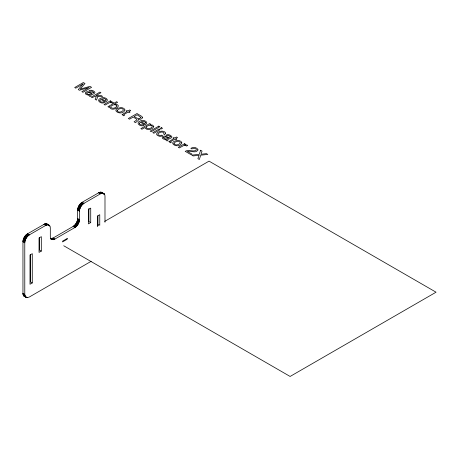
<?xml version="1.0" encoding="UTF-8"?>
<svg xmlns="http://www.w3.org/2000/svg" width="459" height="459" viewBox="0 0 459 459"><rect width="100%" height="100%" fill="white"/><g stroke="black" fill="none" stroke-linecap="round" stroke-linejoin="round"><path stroke-width="0.69" d="M91.157 261.314L29.336 297.007L27.316 297.633L23.891 295.986L22.961 293.662L22.95 241.727C23.07 238.577 24.843 235.501 27.511 233.826L44.523 224.049L46.457 223.774L47.874 224.703M27.316 297.633L25.543 296.858L24.786 294.718L24.775 242.777C24.895 239.632 26.668 236.551 29.336 234.882L45.751 225.403C47.753 223.78 50.714 225.484 50.312 228.037L50.312 236.46C49.905 239.007 52.865 240.717 54.868 239.093L74.897 227.526C77.56 225.857 79.338 222.776 79.459 219.631L79.459 211.209C79.573 208.065 81.352 204.984 84.014 203.308L100.429 193.83C102.437 192.206 105.398 193.916 104.991 196.463L104.991 222.265M52.59 239.701L50.765 238.651L53.043 238.037L73.073 226.476C75.735 224.801 77.514 221.72 77.634 218.576L77.634 210.153C77.749 207.009 79.527 203.928 82.19 202.253L99.201 192.482L100.888 192.166L102.397 192.929M41.321 251.079L39.038 252.398L39.038 237.963L41.321 236.649L41.321 251.079L39.497 250.029L39.497 237.653M90.727 222.558L88.444 223.872L88.444 209.442L90.727 208.122L90.727 222.558L88.903 221.502L88.903 208.443M97.262 225.673L99.121 224.6M104.715 221.37L209.04 161.138L436.05 292.199L290.117 376.455L63.726 245.749M32.279 282.933L30.001 284.253L30.001 254.986L32.279 253.666L32.279 282.933L30.455 281.883L30.455 254.756M101.617 192.35L103.86 193.646M101.382 192.264L104.05 193.801M101.141 192.201L104.222 193.985M100.888 192.166L104.382 194.186M100.624 192.155L102.449 193.21M103.304 193.704L104.52 194.404M100.355 192.172L102.179 193.222M100.073 192.212L101.898 193.262M99.787 192.275L101.611 193.331M99.5 192.367L101.319 193.417M99.201 192.482L101.026 193.532M98.903 192.619L100.728 193.669M98.61 192.78L100.429 193.83M82.19 202.253L84.014 203.308M81.891 202.436L83.716 203.492M81.599 202.643L83.423 203.698M81.3 202.872L83.125 203.922M81.013 203.119L82.838 204.169M80.727 203.383L82.551 204.433M80.445 203.664L82.27 204.714M80.176 203.962L82 205.018M79.912 204.278L81.736 205.328M79.659 204.605L81.484 205.661M79.418 204.944L81.237 205.999M79.183 205.299L81.008 206.349M78.965 205.661L80.79 206.711M78.764 206.028L80.589 207.084M78.575 206.407L80.4 207.457M78.403 206.785L80.227 207.835M78.242 207.17L80.067 208.22M78.105 207.554L79.929 208.604M77.978 207.938L79.803 208.988M77.875 208.323L79.7 209.373M77.789 208.702L79.614 209.752M77.72 209.074L79.545 210.13M77.669 209.442L79.493 210.497M77.64 209.803L79.464 210.859M77.634 210.153L79.459 211.209M77.634 218.576L79.459 219.631M77.623 218.926L79.447 219.981M77.594 219.287L79.418 220.343M77.542 219.654L79.367 220.71M77.479 220.033L79.298 221.083M77.387 220.412L79.212 221.462M77.284 220.79L79.109 221.846M77.164 221.181L78.988 222.231M77.02 221.565L78.845 222.615M76.865 221.949L78.69 222.999M76.687 222.328L78.512 223.378M76.498 222.701L78.323 223.757M76.297 223.074L78.122 224.124M76.079 223.435L77.904 224.485M75.85 223.785L77.674 224.835M75.603 224.124L77.428 225.18M75.351 224.457L77.175 225.507M75.087 224.767L76.911 225.822M74.817 225.065L76.642 226.121M74.536 225.352L76.36 226.402M74.255 225.616L76.079 226.666M73.962 225.862L75.787 226.912M73.669 226.086L75.494 227.142M73.371 226.293L75.196 227.343M73.073 226.476L74.897 227.526M46.933 223.917L49.176 225.214M46.457 223.774L49.543 225.553M46.204 223.74L49.698 225.753M45.94 223.728L47.765 224.778M49.842 225.977L48.138 225.168M45.67 223.74L47.495 224.795M45.389 223.78L47.214 224.835M45.108 223.849L46.927 224.899M44.816 223.935L46.64 224.99M44.523 224.049L46.342 225.105M44.225 224.187L46.049 225.243M43.926 224.348L45.751 225.403M53.043 238.037L54.868 239.093M52.745 238.198L54.569 239.254M52.452 238.336L54.277 239.391M52.154 238.451L53.978 239.506M51.867 238.542L53.692 239.592M51.58 238.605L53.405 239.655M51.299 238.646L53.124 239.696M51.029 238.657L52.854 239.713M50.513 238.611L52.337 239.667M50.427 238.709L51.861 239.518M27.511 233.826L29.336 234.882M27.213 234.01L29.037 235.06M26.915 234.216L28.739 235.266M26.622 234.44L28.447 235.496M26.329 234.687L28.154 235.742M26.043 234.951L27.867 236.006M25.767 235.232L27.592 236.287M25.492 235.536L27.316 236.586M25.228 235.846L27.052 236.901M24.975 236.178L26.8 237.228M24.734 236.517L26.559 237.567M24.505 236.867L26.329 237.923M24.287 237.228L26.111 238.284M24.08 237.601L25.905 238.651M23.891 237.974L25.715 239.03M23.719 238.353L25.543 239.409M23.558 238.737L25.383 239.793M23.42 239.122L25.245 240.177M23.294 239.506L25.119 240.562M23.191 239.891L25.015 240.946M23.105 240.269L24.929 241.325M23.036 240.648L24.861 241.698M22.99 241.015L24.815 242.065M22.961 241.377L24.786 242.427M22.95 241.727L24.775 242.777M22.95 293.324L24.775 294.38M22.961 293.662L24.786 294.718M22.99 293.989L24.815 295.039M23.036 294.299L24.861 295.355M23.105 294.598L24.929 295.648M23.191 294.879L25.015 295.929M23.294 295.137L25.119 296.193M23.42 295.384L25.245 296.434M23.558 295.602L25.383 296.657M23.719 295.808L26.8 297.587M24.08 296.141L26.329 297.438M99.764 225.415L99.764 214.703L97.486 216.023L97.486 226.729M97.939 215.793L97.939 225.788M165.613 133.144L164.638 134.636L163.611 134.039L164.001 132.817C162.228 131.205 159.216 132.284 157.965 134.028A1.836 1.061 0 0 0 158.217 134.871L160.025 135.497L161.66 135.17L162.687 135.761L161.293 136.208A3.052 1.761 0 0 1 159.342 136.237C151.149 133.867 163.72 128.147 165.613 133.144M122.146 114.607L123.678 115.811L124.515 115.329L123.781 114.853L123.993 114.469L128.101 112.099L129.105 112.679L129.972 112.18L128.968 111.6L130.723 110.585L129.656 109.965L127.895 110.98L127.045 110.487L126.179 110.986L127.034 111.48L122.146 114.607M168.964 141.636L170.496 142.841L171.327 142.359L170.593 141.883L170.811 141.498L174.919 139.129L175.923 139.708L176.79 139.209L175.78 138.629L177.541 137.614L176.468 136.994L174.713 138.01L173.863 137.516L172.997 138.016L173.852 138.509L168.964 141.636M99.815 100.567C100.005 102.139 102.317 102.317 103.55 101.909L104.589 102.512C101.376 104.675 95.317 100.079 100.756 98.249C103.493 96 110.791 99.649 105.513 102.082L100.9 99.419L99.815 100.567M139.272 123.345C139.467 124.923 141.774 125.1 143.007 124.693L144.046 125.29C140.833 127.459 134.774 122.863 140.213 121.033C142.956 118.783 150.254 122.433 144.969 124.859L140.356 122.197L139.272 123.345M93.452 92.23L93.424 92.58C91.106 94.267 88.082 89.975 85.609 92.368C84.106 94.347 87.973 95.271 89.39 95.053L88.989 95.495L89.396 96.172L90.228 96.533L91.008 96.08C88.92 94.824 94.806 94.33 94.956 92.552L94.893 92.242C93.653 90.463 90.945 89.62 89 90.744L89.987 91.312L91.777 91.112L93.452 92.23M170.369 136.639L170.341 136.989C168.023 138.675 164.999 134.378 162.526 136.776C161.023 138.756 164.89 139.679 166.307 139.456L165.906 139.897L166.313 140.58L167.145 140.942L167.925 140.488C165.837 139.232 171.723 138.738 171.873 136.96L171.809 136.644C170.57 134.871 167.862 134.028 165.917 135.153L166.904 135.721L168.694 135.52L170.369 136.639M117.148 110.481L117.108 110.797C118.445 113.172 122.542 111.979 123.546 109.89L122.266 108.64A2.037 1.176 0 0 0 120.614 108.485L118.382 109.259L117.148 110.481M174.001 143.306L173.961 143.621C175.292 145.996 179.389 144.803 180.398 142.715L179.113 141.458A2.037 1.176 0 0 0 177.461 141.309L175.235 142.083L174.001 143.306M142.525 117.447L142.112 118.382L140.718 119.185L138.228 119.311L138.205 120.43L135.531 122.656L134.097 121.824L136.616 120.051L136.788 119.288L133.23 117.051L129.53 119.191L128.359 118.514L136.994 113.534L141.814 116.402L142.525 117.447M116.867 105.937C116.058 108.043 112.22 109.265 110.711 107.177L110.694 106.792C111.744 104.83 115.599 103.7 116.867 105.937M109.707 106.815C110.86 113.207 124.877 104.767 114.48 104.118L117.613 102.311L116.586 101.714L107.928 106.718L108.903 107.28L109.707 106.815M124.957 110.011C122.054 117.068 108.926 109.443 120.614 107.647A3.672 2.123 0 0 1 123.012 108.02L124.246 108.72L124.957 110.011M181.81 142.835C178.901 149.886 165.779 142.267 177.461 140.471A3.672 2.123 0 0 1 179.859 140.838L181.098 141.544L181.81 142.835M86.757 93.034L86.699 93.361C87.772 94.915 90.32 94.795 91.702 93.653L88.455 92.523L86.757 93.034M163.674 137.442L163.616 137.769C164.689 139.324 167.237 139.203 168.619 138.061L165.372 136.931L163.674 137.442M106.144 99.821L105.266 100.969L101.766 98.949L104.577 98.57L106.144 99.821M145.606 122.605L144.723 123.746L141.229 121.733L144.034 121.354L145.606 122.605M140.884 117.378C139.456 120.046 135.818 117.63 134.206 116.488L137.155 114.784L140.884 117.378M198.007 149.875C196.004 153.897 190.663 150.345 187.375 151.436L191.971 154.086L190.973 154.66L185.195 151.327C188.615 148.819 192.981 152.405 196.268 150.173L196.251 149.209L195.15 148.504L193.371 148.372L191.902 148.934L190.829 148.314C192.981 146.909 197.158 147.127 198.007 149.875M153.799 126.707C152.445 129.593 147.305 130.763 145.164 128.101L145.142 127.39L141.929 129.243L140.867 128.635L149.64 123.569L150.672 124.165L149.835 124.647L152.801 125.187L153.799 126.707M200.583 150.248L199.275 154.344L191.759 155.119L193.17 155.934L199.108 155.262L197.886 158.653L199.338 159.491L200.726 155.182L207.829 154.431L206.435 153.622L200.944 154.27L202.046 151.091L200.583 150.248M97.876 96.373L96.488 100.114L95.133 99.333L96.344 96.367L94.646 96.321L92.288 97.687L91.266 97.101L99.901 92.116L100.917 92.707L95.902 95.598L101.29 95.621L102.644 96.401L97.876 96.373M146.301 126.925L146.151 127.682C147.695 129.673 151.177 128.537 152.302 126.644L152.296 126.265C150.839 124.269 147.712 125.422 146.301 126.925M83.056 83.951L78.254 89.585L79.413 90.257L89.155 87.474L81.851 91.662L82.959 92.305L91.593 87.319L89.935 86.361L80.176 89.155L84.995 83.509L83.32 82.545L74.691 87.526L75.804 88.174L83.056 83.951M110.321 100.837L104.032 104.468L105.088 105.077L109.443 102.684L111.227 102.632L112.38 103.183L113.493 102.535L112.478 102.047L110.24 102.041L111.33 101.416L110.321 100.837M158.814 126.133L150.185 131.113L151.24 131.722L159.87 126.741L158.814 126.133M159.089 129.025L152.824 132.64L153.903 133.259L160.162 129.645L159.089 129.025M161.459 127.659L160.26 128.348L161.333 128.968L162.532 128.279L161.459 127.659M184.564 143.701L178.276 147.333L179.331 147.941L183.686 145.549L185.47 145.497L186.624 146.048L187.737 145.4L186.721 144.912L184.484 144.906L185.568 144.281L184.564 143.701M67.209 238.491L62.556 241.176L62.556 241.916L67.209 239.231L67.209 238.491"/></g></svg>
